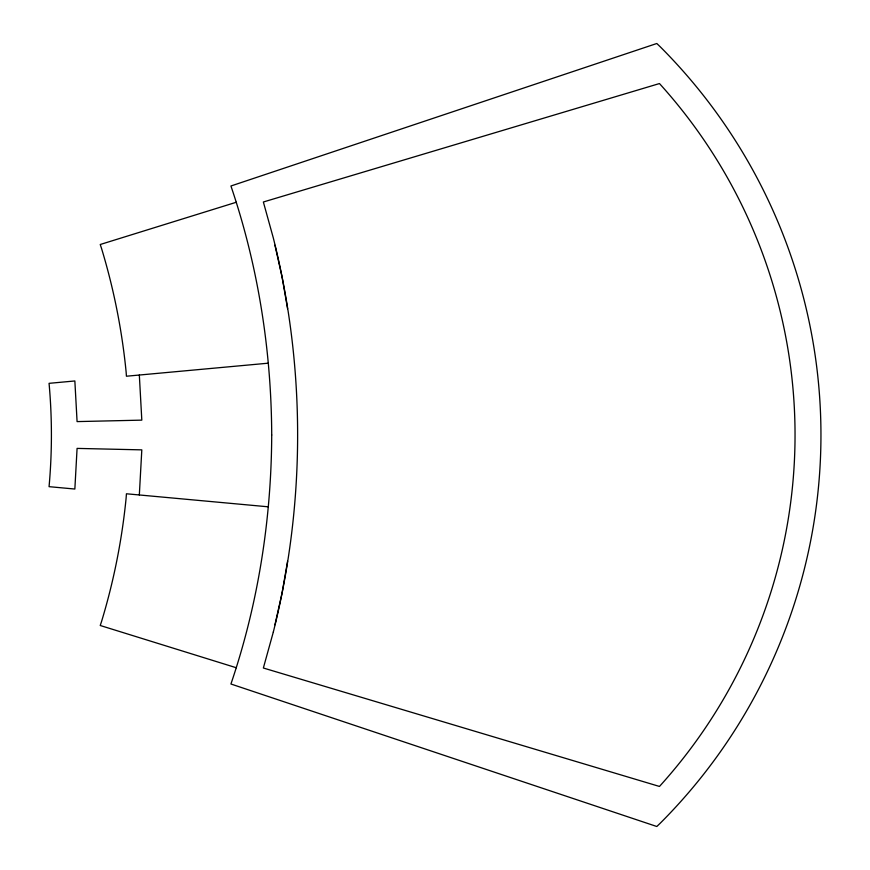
<?xml version="1.0" encoding="UTF-8"?>
<svg xmlns="http://www.w3.org/2000/svg" width="870" height="870" viewBox="0 0 870 870"><rect width="100%" height="100%" fill="white"/><g stroke="black" fill="none" stroke-linecap="round" stroke-linejoin="round"><path stroke-width="1.3" d="M139.331 494.965L141.81 449.866L77.082 448.398L74.853 489.038L49.057 486.667C52.189 452.313 52.189 417.687 49.057 383.333L74.853 380.962L77.082 421.602L141.81 420.134L139.331 375.035M287.578 561.28L282.043 593.199L274.942 624.801M236.303 202.253L100.235 244.503L101.551 248.494A642.506 642.506 0 0 1 126.128 372.023L126.433 376.221L268.308 363.181M268.308 506.818L126.433 493.779L126.128 497.977A642.506 642.506 0 0 1 101.551 621.506L100.235 625.497L236.303 667.747M274.942 245.199L282.043 276.801L287.578 308.719M271.712 435C271.375 519.455 258.096 603.987 230.931 684.005L656.796 826.5L660.08 823.368A549.231 549.231 0 0 0 660.08 46.632L656.796 43.5L230.931 185.995C258.096 266.013 271.375 350.545 271.712 435M273.321 632.033L263.36 668.008L659.471 786.447A523.327 523.327 0 0 0 659.471 83.553L263.36 201.992L273.321 237.967A810.894 810.894 0 0 1 273.321 632.033"/></g></svg>
